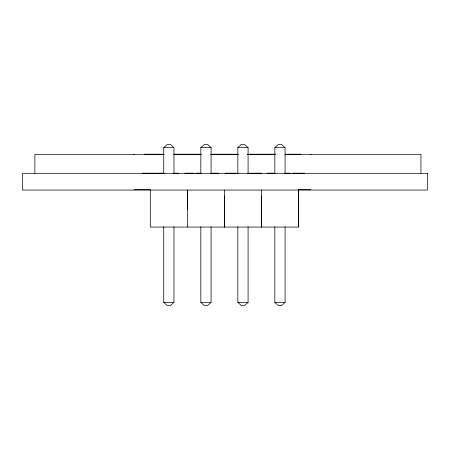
<?xml version="1.0" encoding="UTF-8"?>
<svg xmlns="http://www.w3.org/2000/svg" width="450" height="450" viewBox="0 0 450 450"><rect width="100%" height="100%" fill="white"/><g stroke="black" fill="none" stroke-linecap="round" stroke-linejoin="round"><path stroke-width="0.67" d="M298.406 227.064L298.406 190.058L298.507 227.064L150.294 227.064L150.294 190.058M163.727 173.537L163.727 147.634L167.175 144.501L170.522 144.501L173.97 147.634L173.97 173.537M200.829 173.537L200.829 147.634L204.278 144.501L207.63 144.501L211.078 147.634L211.078 173.537M237.831 173.537L237.831 147.634L241.279 144.501L244.631 144.501L248.079 147.634L248.079 173.537M274.832 173.537L274.832 147.634L278.28 144.501L281.632 144.501L285.081 147.634L285.081 173.537M173.97 226.749L173.97 302.366L170.522 305.499L167.175 305.499L163.727 302.366L163.727 226.749M211.078 226.749L211.078 302.366L207.63 305.499L204.278 305.499L200.829 302.366L200.829 226.749M248.079 226.749L248.079 302.366L244.631 305.499L241.279 305.499L237.831 302.366L237.831 226.749M285.081 226.749L285.081 302.366L281.632 305.499L278.28 305.499L274.832 302.366L274.832 226.749M163.727 147.634L173.97 147.634M200.829 147.634L211.078 147.634M237.831 147.634L248.079 147.634M274.832 147.634L285.081 147.634M163.935 154.221L144.292 154.221L144.292 154.524M173.762 154.221L201.122 154.221M210.949 154.221L238.309 154.221M247.433 154.221L275.496 154.221M285.317 154.221L300.757 154.221L300.757 154.524M164.273 154.367L34.881 154.367L34.881 173.306M173.863 154.367L201.24 154.367M210.594 154.367L238.444 154.367M247.567 154.367L275.158 154.367M284.771 154.367L420.947 154.367L420.947 173.306M142.324 173.205L154.946 173.205M155.824 173.205L164.317 173.205M173.678 173.205L178.723 173.205M184.776 173.205L193.629 173.205M195.879 173.205L201.133 173.205M210.819 173.205L218.756 173.205M225.174 173.205L236.132 173.205M237.87 173.205L238.438 173.205M247.916 173.205L248.828 173.205M249.677 173.205L261.388 173.205M267.137 173.205L275.147 173.205M284.816 173.205L290.346 173.205M292.714 173.205L304.476 173.205M134.094 189.703L150.238 189.703M298.322 189.703L310.956 189.703M163.727 302.366L173.97 302.366M200.829 302.366L211.078 302.366M237.831 302.366L248.079 302.366M274.832 302.366L285.081 302.366M261.405 195.964L261.506 227.064M224.404 195.964L224.505 227.064M187.403 209.554L187.301 190.058M310.956 154.367L310.956 154.671M261.405 190.058L261.405 227.064M224.404 190.058L224.404 227.064M187.403 190.058L187.403 227.064M134.094 154.367L134.094 154.671M427.5 173.306L22.5 173.306L22.5 190.058L427.5 190.058L427.5 173.306"/></g></svg>
